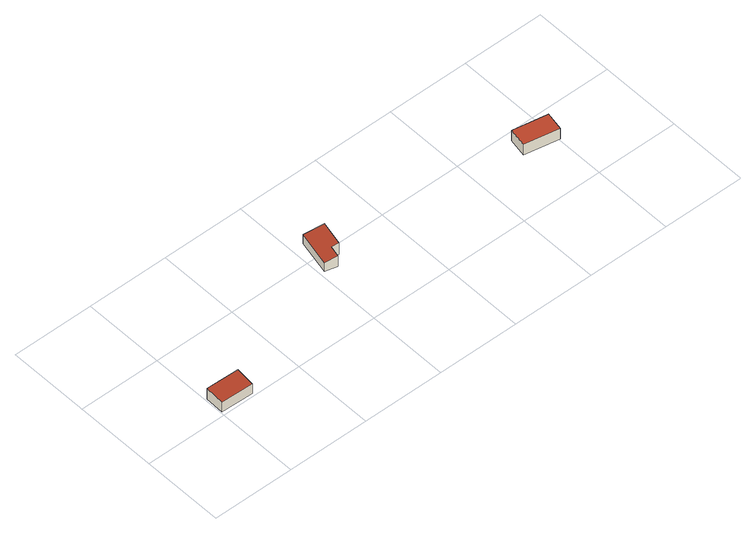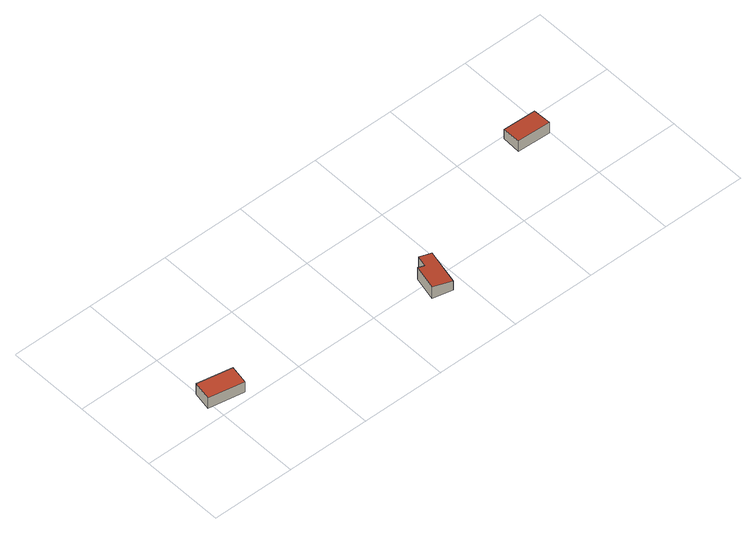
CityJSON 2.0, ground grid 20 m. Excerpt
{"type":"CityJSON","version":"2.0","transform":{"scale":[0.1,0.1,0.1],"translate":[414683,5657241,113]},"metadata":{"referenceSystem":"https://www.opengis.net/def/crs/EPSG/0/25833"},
"CityObjects":{
"building1":{"type":"Building","attributes":{"Dachtyp_tdc":"tdcPolyFlatRoof","Gemeindeschluessel":14612000,"Dachneigung":5.25,"QualitaetDacherkennung":85,"Geometrietyp2DReferenz":"3000","measuredHeight":3.13,"function":"31001_9998","roofType":"2100"},"geometry":[{"type":"Solid","lod":"2","boundaries":[[[[0,1,2,3]],[[1,4,5,2]],[[4,6,7,5]],[[6,0,3,7]],[[6,4,1,0]],[[3,2,5,7]]]],"semantics":{"surfaces":[{"type":"WallSurface"},{"type":"RoofSurface"},{"type":"GroundSurface"}],"values":[[0,0,0,0,1,2]]}}]},
"building2":{"type":"Building","attributes":{"Dachtyp_tdc":"tdcPolyFlatRoof","Gemeindeschluessel":14612000,"Dachneigung":7.7,"QualitaetDacherkennung":77,"Geometrietyp2DReferenz":"3000","measuredHeight":3.25,"function":"31001_9998","roofType":"2100"},"geometry":[{"type":"Solid","lod":"2","boundaries":[[[[8,9,10,11]],[[9,12,13,10]],[[12,14,15,13]],[[14,16,17,15]],[[16,18,19,17]],[[18,8,11,19]],[[18,16,14,12,9,8]],[[11,10,13,15,17,19]]]],"semantics":{"surfaces":[{"type":"WallSurface"},{"type":"RoofSurface"},{"type":"GroundSurface"}],"values":[[0,0,0,0,0,0,1,2]]}}]},
"building3":{"type":"Building","attributes":{"Dachtyp_tdc":"tdcPolyFlatRoof","Gemeindeschluessel":14612000,"Dachneigung":0,"QualitaetDacherkennung":64,"Geometrietyp2DReferenz":"3000","measuredHeight":2.99,"function":"31001_9998","roofType":"1000"},"geometry":[{"type":"Solid","lod":"2","boundaries":[[[[20,21,22,23]],[[21,24,25,22]],[[24,26,27,25]],[[26,20,23,27]],[[26,24,21,20]],[[23,22,25,27]]]],"semantics":{"surfaces":[{"type":"WallSurface"},{"type":"RoofSurface"},{"type":"GroundSurface"}],"values":[[0,0,0,0,1,2]]}}]}
},
"vertices":[
[2,9,30],[3,55,34],[3,55,3],[2,9,3],[83,52,34],[83,52,3],[81,6,30],[81,6,3],
[441,154,31],[411,161,27],[411,161,1],[441,154,1],[431,247,27],[431,247,1],[478,236,34],[478,236,1],[464,177,34],[464,177,1],[447,181,31],[447,181,1],
[1012,165,32],[1003,120,32],[1003,120,2],[1012,165,2],[919,136,32],[919,136,2],[927,181,32],[927,181,2]
]}
